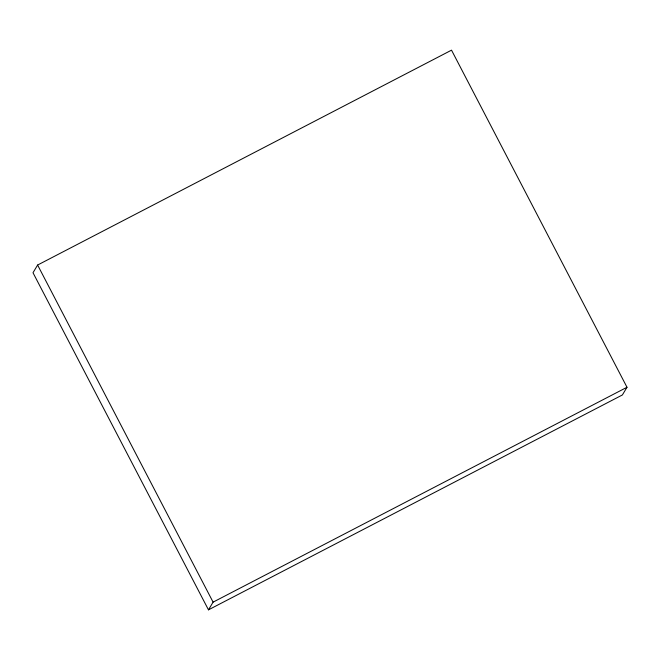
<?xml version="1.0" encoding="UTF-8"?>
<svg xmlns="http://www.w3.org/2000/svg" width="660" height="660" viewBox="0 0 660 660"><rect width="100%" height="100%" fill="white"/><g stroke="black" fill="none" stroke-linecap="round" stroke-linejoin="round"><path stroke-width="0.99" d="M37.612 265.039L33 272.737L208.477 609.84L622.388 394.96L627 387.263L451.522 50.16L37.612 265.039L213.089 602.143L208.477 609.84M213.089 602.143L627 387.263"/></g></svg>
